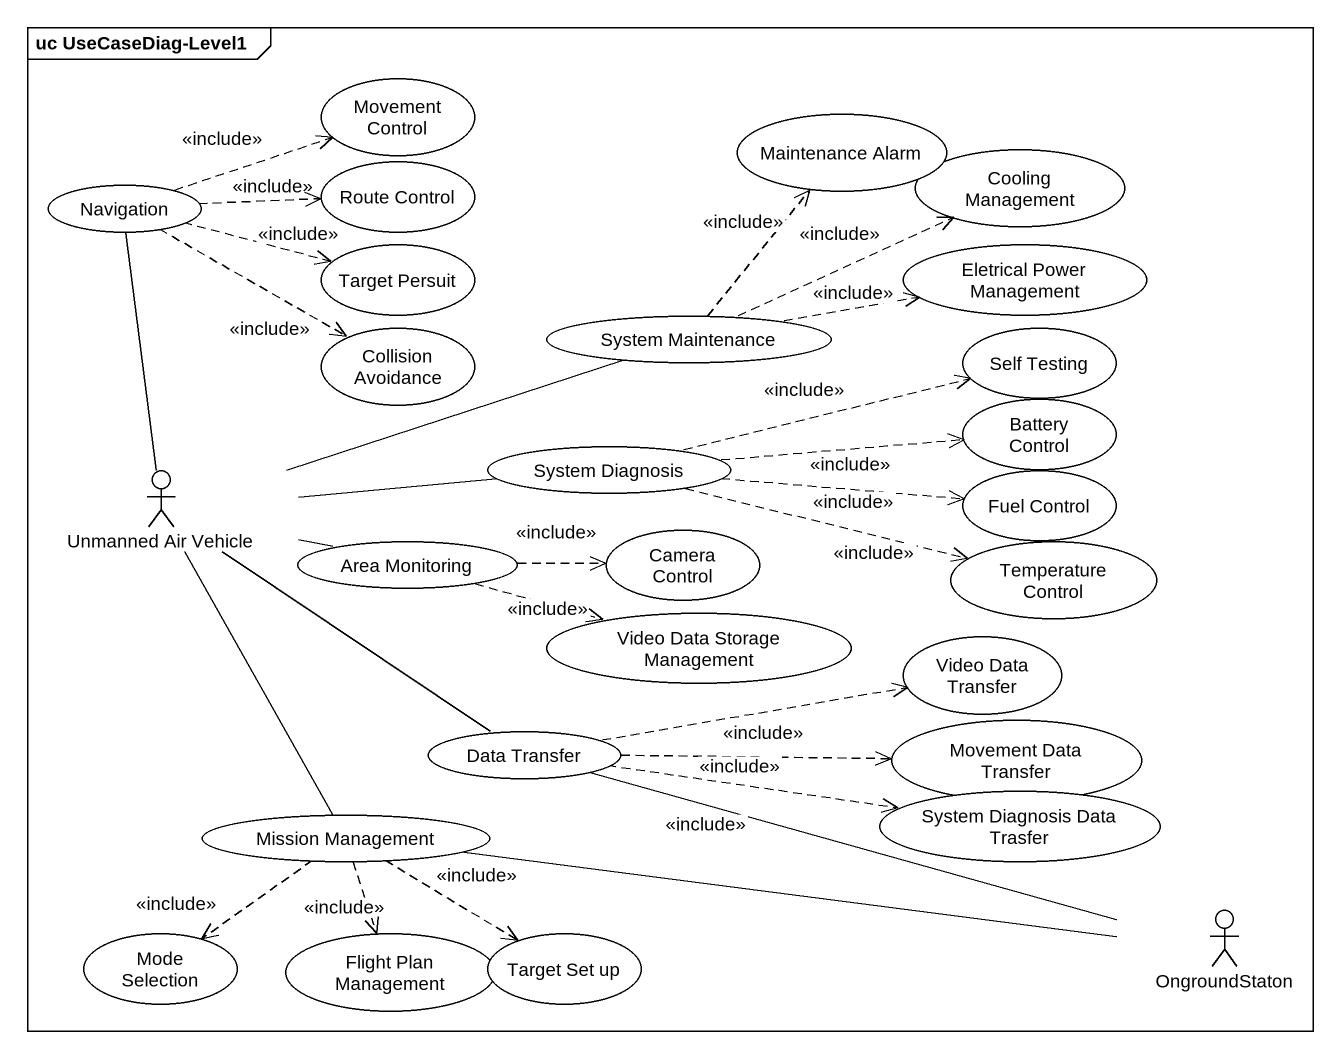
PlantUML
@startuml
mainframe uc UseCaseDiag-Level1
usecase "Movement Control" as Movement_Control
usecase "Route Control" as Route_Control
usecase "Maintenance Alarm" as Maintenance_Alarm
usecase "Cooling Management" as Cooling_Management
usecase Navigation
usecase "Target Persuit" as Target_Persuit
usecase "Eletrical Power Management" as Eletrical_Power_Management
usecase "Collision Avoidance" as Collision_Avoidance
usecase "System Maintenance" as System_Maintenance
usecase "Self Testing" as Self_Testing
usecase "Battery Control" as Battery_Control
actor "Unmanned Air Vehicle" as Unmanned_Air_Vehicle
usecase "System Diagnosis" as System_Diagnosis
usecase "Fuel Control" as Fuel_Control
usecase "Area Monitoring" as Area_Monitoring
usecase "Camera Control" as Camera_Control
usecase "Temperature Control" as Temperature_Control
usecase "Video Data Storage Management" as Video_Data_Storage
usecase "Video Data Transfer" as Video_Data_Transfer
usecase "Data Transfer" as Data_Transfer
usecase "System Diagnosis Data Trasfer" as System_Diagnosis_Data
usecase "Movement Data Transfer" as Movement_Data_Transfer
usecase "Mission Management" as Mission_Management
usecase "Mode Selection" as Mode_Selection
usecase "Flight Plan Management" as Flight_Plan_Management
usecase "Target Set up" as Target_Set_up
actor OngroundStaton
Navigation .right.> Movement_Control : <<include>>
Navigation .right.> Route_Control : <<include>>
Navigation .right.> Target_Persuit : <<include>>
Navigation .right.> Collision_Avoidance : <<include>>
System_Maintenance .up.> Maintenance_Alarm : <<include>>
System_Maintenance .right.> Cooling_Management : <<include>>
System_Maintenance .right.> Eletrical_Power_Management : <<include>>
Unmanned_Air_Vehicle -up- Navigation
Unmanned_Air_Vehicle -right- System_Maintenance
Unmanned_Air_Vehicle -right- System_Diagnosis
Unmanned_Air_Vehicle -right- Area_Monitoring
Unmanned_Air_Vehicle -- Data_Transfer
Unmanned_Air_Vehicle -- Mission_Management
System_Diagnosis .right.> Self_Testing : <<include>>
System_Diagnosis .right.> Battery_Control : <<include>>
System_Diagnosis .right.> Fuel_Control : <<include>>
System_Diagnosis .right.> Temperature_Control : <<include>>
Area_Monitoring .right.> Camera_Control : <<include>>
Area_Monitoring .right.> Video_Data_Storage : <<include>>
Data_Transfer .right.> Video_Data_Transfer : <<include>>
Data_Transfer .right.> System_Diagnosis_Data : <<include>>
Data_Transfer .right.> Movement_Data_Transfer : <<include>>
Data_Transfer -right- OngroundStaton
Mission_Management ..> Mode_Selection : <<include>>
Mission_Management ..> Flight_Plan_Management : <<include>>
Mission_Management .right.> Target_Set_up : <<include>>
Mission_Management -right- OngroundStaton
@enduml
